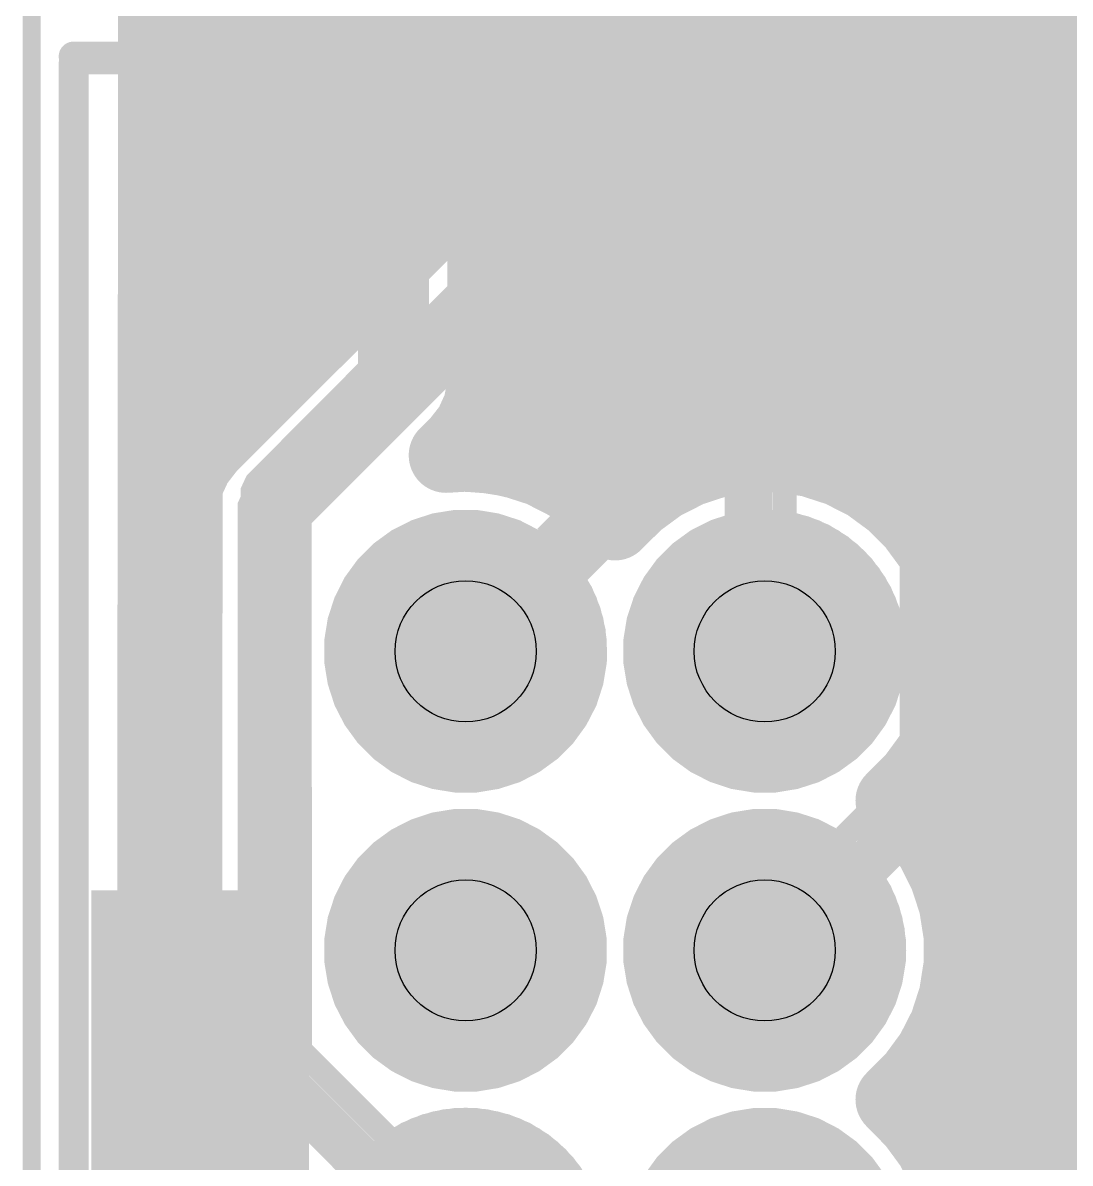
# Model space of a CAD drawing. Extents: x 0 to 1.5, y 0 to 3.74.
# Drawn here: x -0.003 to 0.3472, y 1.3952 to 1.7765 of the extents above; entities that cross this region are included whole.
import ezdxf

# ---------------------------------------------------------------- set-up
doc = ezdxf.new("R2010")
doc.units = 0
for name, color, linetype in [('Board_Outline', 13, 'CONTINUOUS'), ('Bottom', 6, 'CONTINUOUS'), ('Bottom_Mask', 10, 'CONTINUOUS'), ('Drill_Bottom', 8, 'CONTINUOUS'), ('Drill_Top', 7, 'CONTINUOUS'), ('Edge_Bottom', 17, 'CONTINUOUS'), ('Edge_Top', 16, 'CONTINUOUS'), ('Top', 5, 'CONTINUOUS'), ('Top_Mask', 3, 'CONTINUOUS'), ('Top_Silk', 2, 'CONTINUOUS')]:
    doc.layers.add(name, color=color, linetype=linetype)

msp = doc.modelspace()

# ---------------------------------------------------------------- linework, layer by layer
at = {"layer": 'Board_Outline', "linetype": 'CONTINUOUS', "const_width": 0.006}
msp.add_lwpolyline([(0, 0), (1.4961, 0), (1.4961, 3.7402), (0, 3.7402), (0, 0)], dxfattribs=at)
at = {"layer": 'Bottom', "linetype": 'CONTINUOUS'}
for points, const_width in [([(0.042, 1.9856), (0.0416, 0.2187)], 0.025), ([(0.1683, 1.9596), (0.1683, 1.7008)], 0.008), ([(0.1378, 1.7134), (0.1378, 1.9353)], 0.025), ([(0.1988, 1.9354), (0.1987, 1.6984)], 0.025), ([(0.0445, 1.7826), (0.1353, 1.7826)], 0.025), ([(0.2013, 1.7826), (0.363, 1.7826)], 0.025), ([(0.0445, 1.7577), (0.1353, 1.7577)], 0.025), ([(0.2013, 1.7577), (0.363, 1.7577)], 0.025), ([(0.0445, 1.7329), (0.1353, 1.7329)], 0.025), ([(0.2013, 1.7329), (0.363, 1.7329)], 0.025), ([(0.0591, 1.6348), (0.1378, 1.7134)], 0.025), ([(0.0445, 1.708), (0.1299, 1.708)], 0.025), ([(0.2013, 1.708), (0.363, 1.708)], 0.025), ([(0.1987, 1.6984), (0.1973, 1.6914)], 0.025), ([(0.1683, 1.7008), (0.0807, 1.6132)], 0.008), ([(0.1973, 1.6914), (0.1943, 1.6849)], 0.025), ([(0.1943, 1.6849), (0.1899, 1.6792)], 0.025), ([(0.0445, 1.6831), (0.105, 1.6831)], 0.025), ([(0.1956, 1.6831), (0.363, 1.6831)], 0.025), ([(0.1899, 1.6792), (0.1428, 1.6322)], 0.025), ([(0.0445, 1.6583), (0.0801, 1.6583)], 0.025), ([(0.1714, 1.6583), (0.363, 1.6583)], 0.025), ([(0.0444, 1.6334), (0.0553, 1.6334)], 0.025), ([(0.0547, 1.6291), (0.0591, 1.6348)], 0.025), ([(0.1428, 1.6322), (0.1502, 1.632)], 0.025), ([(0.1465, 1.6334), (0.3596, 1.6334)], 0.025), ([(0.1502, 1.632), (0.1604, 1.6304)], 0.025), ([(0.2297, 1.6304), (0.2399, 1.632)], 0.025), ([(0.2399, 1.632), (0.2502, 1.632)], 0.025), ([(0.2502, 1.632), (0.2604, 1.6304)], 0.025), ([(0.0517, 1.6226), (0.0547, 1.6291)], 0.025), ([(0.1604, 1.6304), (0.1703, 1.6272)], 0.025), ([(0.1703, 1.6272), (0.1795, 1.6225)], 0.025), ([(0.2106, 1.6225), (0.2199, 1.6272)], 0.025), ([(0.2199, 1.6272), (0.2297, 1.6304)], 0.025), ([(0.2604, 1.6304), (0.2703, 1.6272)], 0.025), ([(0.2703, 1.6272), (0.2795, 1.6225)], 0.025), ([(0.0503, 1.6156), (0.0517, 1.6226)], 0.025), ([(0.1795, 1.6225), (0.1878, 1.6164)], 0.025), ([(0.2023, 1.6164), (0.2106, 1.6225)], 0.025), ([(0.2795, 1.6225), (0.2878, 1.6164)], 0.025), ([(0.1878, 1.6164), (0.195, 1.6092)], 0.025), ([(0.195, 1.6092), (0.2023, 1.6164)], 0.025), ([(0.2878, 1.6164), (0.2951, 1.6091)], 0.025), ([(0.0502, 1.3307), (0.0503, 1.6156)], 0.025), ([(0.2951, 1.6091), (0.3012, 1.6008)], 0.025), ([(0.2981, 1.6085), (0.3667, 1.6085)], 0.025), ([(0.0807, 1.6132), (0.0807, 1.3307)], 0.008), ([(0.3012, 1.6008), (0.3059, 1.5915)], 0.025), ([(0.3059, 1.5915), (0.3091, 1.5817)], 0.025), ([(0.3091, 1.5817), (0.3107, 1.5715)], 0.025), ([(0.3111, 1.5837), (0.5008, 1.5837)], 0.025), ([(0.3107, 1.5715), (0.3107, 1.5612)], 0.025), ([(0.3107, 1.5612), (0.3091, 1.551)], 0.025), ([(0.313, 1.5588), (0.501, 1.5588)], 0.025), ([(0.3091, 1.551), (0.3059, 1.5411)], 0.025), ([(0.3059, 1.5411), (0.3012, 1.5319)], 0.025), ([(0.3012, 1.5319), (0.2951, 1.5236)], 0.025), ([(0.3049, 1.5339), (0.5011, 1.5339)], 0.025), ([(0.2951, 1.5236), (0.2879, 1.5164)], 0.025), ([(0.2879, 1.5164), (0.2951, 1.5091)], 0.025), ([(0.2951, 1.5091), (0.3012, 1.5008)], 0.025), ([(0.2977, 1.509), (0.5013, 1.509)], 0.025), ([(0.3012, 1.5008), (0.3059, 1.4915)], 0.025), ([(0.3059, 1.4915), (0.3091, 1.4817)], 0.025), ([(0.311, 1.4842), (0.5014, 1.4842)], 0.025), ([(0.3091, 1.4817), (0.3107, 1.4715)], 0.025), ([(0.3107, 1.4715), (0.3107, 1.4612)], 0.025), ([(0.3107, 1.4612), (0.3091, 1.451)], 0.025), ([(0.3131, 1.4593), (0.5016, 1.4593)], 0.025), ([(0.3091, 1.451), (0.3059, 1.4411)], 0.025), ([(0.3059, 1.4411), (0.3012, 1.4319)], 0.025), ([(0.3052, 1.4344), (0.5018, 1.4344)], 0.025), ([(0.3012, 1.4319), (0.2951, 1.4236)], 0.025), ([(0.2951, 1.4236), (0.2879, 1.4164)], 0.025), ([(0.2879, 1.4164), (0.2951, 1.4091)], 0.025), ([(0.2951, 1.4091), (0.3012, 1.4008)], 0.025), ([(0.2972, 1.4096), (0.5019, 1.4096)], 0.025), ([(0.3012, 1.4008), (0.3059, 1.3915)], 0.025), ([(0.3059, 1.3915), (0.3091, 1.3817)], 0.025), ([(0.3108, 1.3847), (0.5021, 1.3847)], 0.025)]:
    msp.add_lwpolyline(points, dxfattribs=dict(at, const_width=const_width))
for points, const_width in [([(0.1316, 1.7134, 1), (0.1441, 1.7134, 1), (0.1316, 1.7134, 1)], 0.0125), ([(0.1316, 1.7134, 1), (0.1441, 1.7134, 1), (0.1316, 1.7134, 1)], 0.0125), ([(0.1924, 1.6984, 1), (0.2049, 1.6984, 1), (0.1924, 1.6984, 1)], 0.0125), ([(0.1924, 1.6984, 1), (0.2049, 1.6984, 1), (0.1924, 1.6984, 1)], 0.0125), ([(0.1663, 1.7008, 1), (0.1703, 1.7008, 1), (0.1663, 1.7008, 1)], 0.004), ([(0.1663, 1.7008, 1), (0.1703, 1.7008, 1), (0.1663, 1.7008, 1)], 0.004), ([(0.191, 1.6914, 1), (0.2035, 1.6914, 1), (0.191, 1.6914, 1)], 0.0125), ([(0.191, 1.6914, 1), (0.2035, 1.6914, 1), (0.191, 1.6914, 1)], 0.0125), ([(0.188, 1.6849, 1), (0.2005, 1.6849, 1), (0.188, 1.6849, 1)], 0.0125), ([(0.188, 1.6849, 1), (0.2005, 1.6849, 1), (0.188, 1.6849, 1)], 0.0125), ([(0.1836, 1.6792, 1), (0.1961, 1.6792, 1), (0.1836, 1.6792, 1)], 0.0125), ([(0.1836, 1.6792, 1), (0.1961, 1.6792, 1), (0.1836, 1.6792, 1)], 0.0125), ([(0.0529, 1.6348, 1), (0.0654, 1.6348, 1), (0.0529, 1.6348, 1)], 0.0125), ([(0.0529, 1.6348, 1), (0.0654, 1.6348, 1), (0.0529, 1.6348, 1)], 0.0125), ([(0.1365, 1.6322, 1), (0.149, 1.6322, 1), (0.1365, 1.6322, 1)], 0.0125), ([(0.1365, 1.6322, 1), (0.149, 1.6322, 1), (0.1365, 1.6322, 1)], 0.0125), ([(0.144, 1.632, 1), (0.1565, 1.632, 1), (0.144, 1.632, 1)], 0.0125), ([(0.144, 1.632, 1), (0.1565, 1.632, 1), (0.144, 1.632, 1)], 0.0125), ([(0.2336, 1.632, 1), (0.2461, 1.632, 1), (0.2336, 1.632, 1)], 0.0125), ([(0.2336, 1.632, 1), (0.2461, 1.632, 1), (0.2336, 1.632, 1)], 0.0125), ([(0.244, 1.632, 1), (0.2565, 1.632, 1), (0.244, 1.632, 1)], 0.0125), ([(0.244, 1.632, 1), (0.2565, 1.632, 1), (0.244, 1.632, 1)], 0.0125), ([(0.0484, 1.6291, 1), (0.0609, 1.6291, 1), (0.0484, 1.6291, 1)], 0.0125), ([(0.0484, 1.6291, 1), (0.0609, 1.6291, 1), (0.0484, 1.6291, 1)], 0.0125), ([(0.1542, 1.6304, 1), (0.1667, 1.6304, 1), (0.1542, 1.6304, 1)], 0.0125), ([(0.1542, 1.6304, 1), (0.1667, 1.6304, 1), (0.1542, 1.6304, 1)], 0.0125), ([(0.164, 1.6272, 1), (0.1765, 1.6272, 1), (0.164, 1.6272, 1)], 0.0125), ([(0.164, 1.6272, 1), (0.1765, 1.6272, 1), (0.164, 1.6272, 1)], 0.0125), ([(0.2136, 1.6272, 1), (0.2261, 1.6272, 1), (0.2136, 1.6272, 1)], 0.0125), ([(0.2136, 1.6272, 1), (0.2261, 1.6272, 1), (0.2136, 1.6272, 1)], 0.0125), ([(0.2234, 1.6304, 1), (0.2359, 1.6304, 1), (0.2234, 1.6304, 1)], 0.0125), ([(0.2234, 1.6304, 1), (0.2359, 1.6304, 1), (0.2234, 1.6304, 1)], 0.0125), ([(0.2542, 1.6304, 1), (0.2667, 1.6304, 1), (0.2542, 1.6304, 1)], 0.0125), ([(0.2542, 1.6304, 1), (0.2667, 1.6304, 1), (0.2542, 1.6304, 1)], 0.0125), ([(0.264, 1.6272, 1), (0.2765, 1.6272, 1), (0.264, 1.6272, 1)], 0.0125), ([(0.264, 1.6272, 1), (0.2765, 1.6272, 1), (0.264, 1.6272, 1)], 0.0125), ([(0.0454, 1.6226, 1), (0.0579, 1.6226, 1), (0.0454, 1.6226, 1)], 0.0125), ([(0.0454, 1.6226, 1), (0.0579, 1.6226, 1), (0.0454, 1.6226, 1)], 0.0125), ([(0.1732, 1.6225, 1), (0.1857, 1.6225, 1), (0.1732, 1.6225, 1)], 0.0125), ([(0.1732, 1.6225, 1), (0.1857, 1.6225, 1), (0.1732, 1.6225, 1)], 0.0125), ([(0.2044, 1.6225, 1), (0.2169, 1.6225, 1), (0.2044, 1.6225, 1)], 0.0125), ([(0.2044, 1.6225, 1), (0.2169, 1.6225, 1), (0.2044, 1.6225, 1)], 0.0125), ([(0.2732, 1.6225, 1), (0.2857, 1.6225, 1), (0.2732, 1.6225, 1)], 0.0125), ([(0.2732, 1.6225, 1), (0.2857, 1.6225, 1), (0.2732, 1.6225, 1)], 0.0125), ([(0.1816, 1.6164, 1), (0.1941, 1.6164, 1), (0.1816, 1.6164, 1)], 0.0125), ([(0.1816, 1.6164, 1), (0.1941, 1.6164, 1), (0.1816, 1.6164, 1)], 0.0125), ([(0.196, 1.6164, 1), (0.2085, 1.6164, 1), (0.196, 1.6164, 1)], 0.0125), ([(0.196, 1.6164, 1), (0.2085, 1.6164, 1), (0.196, 1.6164, 1)], 0.0125), ([(0.2816, 1.6164, 1), (0.2941, 1.6164, 1), (0.2816, 1.6164, 1)], 0.0125), ([(0.2816, 1.6164, 1), (0.2941, 1.6164, 1), (0.2816, 1.6164, 1)], 0.0125), ([(0.044, 1.6156, 1), (0.0565, 1.6156, 1), (0.044, 1.6156, 1)], 0.0125), ([(0.044, 1.6156, 1), (0.0565, 1.6156, 1), (0.044, 1.6156, 1)], 0.0125), ([(0.1888, 1.6092, 1), (0.2013, 1.6092, 1), (0.1888, 1.6092, 1)], 0.0125), ([(0.1888, 1.6092, 1), (0.2013, 1.6092, 1), (0.1888, 1.6092, 1)], 0.0125), ([(0.2889, 1.6091, 1), (0.3014, 1.6091, 1), (0.2889, 1.6091, 1)], 0.0125), ([(0.2889, 1.6091, 1), (0.3014, 1.6091, 1), (0.2889, 1.6091, 1)], 0.0125), ([(0.0787, 1.6132, 1), (0.0827, 1.6132, 1), (0.0787, 1.6132, 1)], 0.004), ([(0.0787, 1.6132, 1), (0.0827, 1.6132, 1), (0.0787, 1.6132, 1)], 0.004), ([(0.295, 1.6008, 1), (0.3075, 1.6008, 1), (0.295, 1.6008, 1)], 0.0125), ([(0.295, 1.6008, 1), (0.3075, 1.6008, 1), (0.295, 1.6008, 1)], 0.0125), ([(0.1647, 1.5663, 1), (0.1254, 1.5663, 1), (0.1647, 1.5663, 1)], 0.0394), ([(0.2647, 1.5663, 1), (0.2254, 1.5663, 1), (0.2647, 1.5663, 1)], 0.0394), ([(0.2997, 1.5915, 1), (0.3122, 1.5915, 1), (0.2997, 1.5915, 1)], 0.0125), ([(0.2997, 1.5915, 1), (0.3122, 1.5915, 1), (0.2997, 1.5915, 1)], 0.0125), ([(0.3029, 1.5817, 1), (0.3154, 1.5817, 1), (0.3029, 1.5817, 1)], 0.0125), ([(0.3029, 1.5817, 1), (0.3154, 1.5817, 1), (0.3029, 1.5817, 1)], 0.0125), ([(0.3045, 1.5715, 1), (0.317, 1.5715, 1), (0.3045, 1.5715, 1)], 0.0125), ([(0.3045, 1.5715, 1), (0.317, 1.5715, 1), (0.3045, 1.5715, 1)], 0.0125), ([(0.3045, 1.5612, 1), (0.317, 1.5612, 1), (0.3045, 1.5612, 1)], 0.0125), ([(0.3045, 1.5612, 1), (0.317, 1.5612, 1), (0.3045, 1.5612, 1)], 0.0125), ([(0.3029, 1.551, 1), (0.3154, 1.551, 1), (0.3029, 1.551, 1)], 0.0125), ([(0.3029, 1.551, 1), (0.3154, 1.551, 1), (0.3029, 1.551, 1)], 0.0125), ([(0.2997, 1.5411, 1), (0.3122, 1.5411, 1), (0.2997, 1.5411, 1)], 0.0125), ([(0.2997, 1.5411, 1), (0.3122, 1.5411, 1), (0.2997, 1.5411, 1)], 0.0125), ([(0.295, 1.5319, 1), (0.3075, 1.5319, 1), (0.295, 1.5319, 1)], 0.0125), ([(0.295, 1.5319, 1), (0.3075, 1.5319, 1), (0.295, 1.5319, 1)], 0.0125), ([(0.2889, 1.5236, 1), (0.3014, 1.5236, 1), (0.2889, 1.5236, 1)], 0.0125), ([(0.2889, 1.5236, 1), (0.3014, 1.5236, 1), (0.2889, 1.5236, 1)], 0.0125), ([(0.2817, 1.5164, 1), (0.2942, 1.5164, 1), (0.2817, 1.5164, 1)], 0.0125), ([(0.2817, 1.5164, 1), (0.2942, 1.5164, 1), (0.2817, 1.5164, 1)], 0.0125), ([(0.2889, 1.5091, 1), (0.3014, 1.5091, 1), (0.2889, 1.5091, 1)], 0.0125), ([(0.2889, 1.5091, 1), (0.3014, 1.5091, 1), (0.2889, 1.5091, 1)], 0.0125), ([(0.295, 1.5008, 1), (0.3075, 1.5008, 1), (0.295, 1.5008, 1)], 0.0125), ([(0.295, 1.5008, 1), (0.3075, 1.5008, 1), (0.295, 1.5008, 1)], 0.0125), ([(0.1647, 1.4663, 1), (0.1254, 1.4663, 1), (0.1647, 1.4663, 1)], 0.0394), ([(0.2647, 1.4663, 1), (0.2254, 1.4663, 1), (0.2647, 1.4663, 1)], 0.0394), ([(0.2997, 1.4915, 1), (0.3122, 1.4915, 1), (0.2997, 1.4915, 1)], 0.0125), ([(0.2997, 1.4915, 1), (0.3122, 1.4915, 1), (0.2997, 1.4915, 1)], 0.0125), ([(0.3029, 1.4817, 1), (0.3154, 1.4817, 1), (0.3029, 1.4817, 1)], 0.0125), ([(0.3029, 1.4817, 1), (0.3154, 1.4817, 1), (0.3029, 1.4817, 1)], 0.0125), ([(0.3045, 1.4715, 1), (0.317, 1.4715, 1), (0.3045, 1.4715, 1)], 0.0125), ([(0.3045, 1.4715, 1), (0.317, 1.4715, 1), (0.3045, 1.4715, 1)], 0.0125), ([(0.3045, 1.4612, 1), (0.317, 1.4612, 1), (0.3045, 1.4612, 1)], 0.0125), ([(0.3045, 1.4612, 1), (0.317, 1.4612, 1), (0.3045, 1.4612, 1)], 0.0125), ([(0.3029, 1.451, 1), (0.3154, 1.451, 1), (0.3029, 1.451, 1)], 0.0125), ([(0.3029, 1.451, 1), (0.3154, 1.451, 1), (0.3029, 1.451, 1)], 0.0125), ([(0.2997, 1.4411, 1), (0.3122, 1.4411, 1), (0.2997, 1.4411, 1)], 0.0125), ([(0.2997, 1.4411, 1), (0.3122, 1.4411, 1), (0.2997, 1.4411, 1)], 0.0125), ([(0.295, 1.4319, 1), (0.3075, 1.4319, 1), (0.295, 1.4319, 1)], 0.0125), ([(0.295, 1.4319, 1), (0.3075, 1.4319, 1), (0.295, 1.4319, 1)], 0.0125), ([(0.2889, 1.4236, 1), (0.3014, 1.4236, 1), (0.2889, 1.4236, 1)], 0.0125), ([(0.2889, 1.4236, 1), (0.3014, 1.4236, 1), (0.2889, 1.4236, 1)], 0.0125), ([(0.2817, 1.4164, 1), (0.2942, 1.4164, 1), (0.2817, 1.4164, 1)], 0.0125), ([(0.2817, 1.4164, 1), (0.2942, 1.4164, 1), (0.2817, 1.4164, 1)], 0.0125), ([(0.2889, 1.4091, 1), (0.3014, 1.4091, 1), (0.2889, 1.4091, 1)], 0.0125), ([(0.2889, 1.4091, 1), (0.3014, 1.4091, 1), (0.2889, 1.4091, 1)], 0.0125), ([(0.295, 1.4008, 1), (0.3075, 1.4008, 1), (0.295, 1.4008, 1)], 0.0125), ([(0.295, 1.4008, 1), (0.3075, 1.4008, 1), (0.295, 1.4008, 1)], 0.0125), ([(0.1647, 1.3663, 1), (0.1254, 1.3663, 1), (0.1647, 1.3663, 1)], 0.0394), ([(0.2647, 1.3663, 1), (0.2254, 1.3663, 1), (0.2647, 1.3663, 1)], 0.0394), ([(0.2997, 1.3915, 1), (0.3122, 1.3915, 1), (0.2997, 1.3915, 1)], 0.0125), ([(0.2997, 1.3915, 1), (0.3122, 1.3915, 1), (0.2997, 1.3915, 1)], 0.0125)]:
    msp.add_lwpolyline(points, format="xyb", dxfattribs=dict(at, const_width=const_width))
at = {"layer": 'Bottom_Mask', "linetype": 'CONTINUOUS', "const_width": 0.0434}
for points in [[(0.1668, 1.5663, 1), (0.1234, 1.5663, 1), (0.1668, 1.5663, 1)], [(0.1234, 1.5663, 1), (0.1668, 1.5663, 1), (0.1234, 1.5663, 1)], [(0.2668, 1.5663, 1), (0.2234, 1.5663, 1), (0.2668, 1.5663, 1)], [(0.2234, 1.5663, 1), (0.2668, 1.5663, 1), (0.2234, 1.5663, 1)], [(0.1668, 1.4663, 1), (0.1234, 1.4663, 1), (0.1668, 1.4663, 1)], [(0.1234, 1.4663, 1), (0.1668, 1.4663, 1), (0.1234, 1.4663, 1)], [(0.2668, 1.4663, 1), (0.2234, 1.4663, 1), (0.2668, 1.4663, 1)], [(0.2234, 1.4663, 1), (0.2668, 1.4663, 1), (0.2234, 1.4663, 1)], [(0.1668, 1.3663, 1), (0.1234, 1.3663, 1), (0.1668, 1.3663, 1)], [(0.1234, 1.3663, 1), (0.1668, 1.3663, 1), (0.1234, 1.3663, 1)], [(0.2668, 1.3663, 1), (0.2234, 1.3663, 1), (0.2668, 1.3663, 1)], [(0.2234, 1.3663, 1), (0.2668, 1.3663, 1), (0.2234, 1.3663, 1)]]:
    msp.add_lwpolyline(points, format="xyb", dxfattribs=at)
at = {"layer": 'Drill_Bottom'}
for centre in [(0.1451, 1.5663), (0.2451, 1.5663), (0.1451, 1.4663), (0.2451, 1.4663)]:
    msp.add_circle(centre, 0.0236, dxfattribs=at)
at = {"layer": 'Drill_Top'}
for centre in [(0.1451, 1.5663), (0.2451, 1.5663), (0.1451, 1.4663), (0.2451, 1.4663)]:
    msp.add_circle(centre, 0.0236, dxfattribs=at)
at = {"layer": 'Edge_Bottom', "linetype": 'CONTINUOUS', "const_width": 0.008}
for points in [[(0.0727, 1.368), (0.0729, 1.6151), (0.0742, 1.6179), (0.1014, 1.6452), (0.1604, 1.7042), (0.1603, 1.7647), (0.1603, 1.9454)], [(0.1763, 1.9452), (0.1762, 1.6995), (0.1751, 1.6966), (0.1702, 1.6914), (0.0886, 1.6098), (0.0887, 1.5493), (0.0887, 1.334)], [(0.1883, 1.5629), (0.1872, 1.5562), (0.1851, 1.5497), (0.182, 1.5437), (0.178, 1.5382), (0.1732, 1.5334), (0.1677, 1.5294), (0.1617, 1.5263), (0.1552, 1.5242), (0.1485, 1.5231), (0.1417, 1.5231), (0.1349, 1.5242), (0.1285, 1.5263), (0.1224, 1.5294), (0.1169, 1.5334), (0.1121, 1.5382), (0.1081, 1.5437), (0.105, 1.5497), (0.1029, 1.5562), (0.1018, 1.5629), (0.1018, 1.5697), (0.1029, 1.5765), (0.105, 1.5829), (0.1081, 1.589), (0.1121, 1.5945), (0.1169, 1.5993), (0.1224, 1.6033), (0.1285, 1.6064), (0.1349, 1.6085), (0.1417, 1.6096), (0.1485, 1.6096), (0.1552, 1.6085), (0.1617, 1.6064), (0.1677, 1.6033), (0.1732, 1.5993), (0.178, 1.5945), (0.182, 1.589), (0.1851, 1.5829), (0.1872, 1.5765), (0.1883, 1.5697), (0.1883, 1.5629)], [(0.2883, 1.5629), (0.2872, 1.5562), (0.2851, 1.5497), (0.282, 1.5437), (0.278, 1.5382), (0.2732, 1.5334), (0.2677, 1.5294), (0.2617, 1.5263), (0.2552, 1.5242), (0.2485, 1.5231), (0.2417, 1.5231), (0.2349, 1.5242), (0.2285, 1.5263), (0.2224, 1.5294), (0.2169, 1.5334), (0.2121, 1.5382), (0.2081, 1.5437), (0.205, 1.5497), (0.2029, 1.5562), (0.2018, 1.5629), (0.2018, 1.5697), (0.2029, 1.5765), (0.205, 1.5829), (0.2081, 1.589), (0.2121, 1.5945), (0.2169, 1.5993), (0.2224, 1.6033), (0.2285, 1.6064), (0.2349, 1.6085), (0.2417, 1.6096), (0.2485, 1.6096), (0.2552, 1.6085), (0.2617, 1.6064), (0.2677, 1.6033), (0.2732, 1.5993), (0.278, 1.5945), (0.282, 1.589), (0.2851, 1.5829), (0.2872, 1.5765), (0.2883, 1.5697), (0.2883, 1.5629)], [(0.1883, 1.4629), (0.1872, 1.4562), (0.1851, 1.4497), (0.182, 1.4437), (0.178, 1.4382), (0.1732, 1.4334), (0.1677, 1.4294), (0.1617, 1.4263), (0.1552, 1.4242), (0.1485, 1.4231), (0.1417, 1.4231), (0.1349, 1.4242), (0.1285, 1.4263), (0.1224, 1.4294), (0.1169, 1.4334), (0.1121, 1.4382), (0.1081, 1.4437), (0.105, 1.4497), (0.1029, 1.4562), (0.1018, 1.4629), (0.1018, 1.4697), (0.1029, 1.4765), (0.105, 1.4829), (0.1081, 1.489), (0.1121, 1.4945), (0.1169, 1.4993), (0.1224, 1.5033), (0.1285, 1.5064), (0.1349, 1.5085), (0.1417, 1.5096), (0.1485, 1.5096), (0.1552, 1.5085), (0.1617, 1.5064), (0.1677, 1.5033), (0.1732, 1.4993), (0.178, 1.4945), (0.182, 1.489), (0.1851, 1.4829), (0.1872, 1.4765), (0.1883, 1.4697), (0.1883, 1.4629)], [(0.2883, 1.4629), (0.2872, 1.4562), (0.2851, 1.4497), (0.282, 1.4437), (0.278, 1.4382), (0.2732, 1.4334), (0.2677, 1.4294), (0.2617, 1.4263), (0.2552, 1.4242), (0.2485, 1.4231), (0.2417, 1.4231), (0.2349, 1.4242), (0.2285, 1.4263), (0.2224, 1.4294), (0.2169, 1.4334), (0.2121, 1.4382), (0.2081, 1.4437), (0.205, 1.4497), (0.2029, 1.4562), (0.2018, 1.4629), (0.2018, 1.4697), (0.2029, 1.4765), (0.205, 1.4829), (0.2081, 1.489), (0.2121, 1.4945), (0.2169, 1.4993), (0.2224, 1.5033), (0.2285, 1.5064), (0.2349, 1.5085), (0.2417, 1.5096), (0.2485, 1.5096), (0.2552, 1.5085), (0.2617, 1.5064), (0.2677, 1.5033), (0.2732, 1.4993), (0.278, 1.4945), (0.282, 1.489), (0.2851, 1.4829), (0.2872, 1.4765), (0.2883, 1.4697), (0.2883, 1.4629)], [(0.1081, 1.389), (0.1121, 1.3945), (0.1169, 1.3993), (0.1224, 1.4033), (0.1285, 1.4064), (0.1349, 1.4085), (0.1417, 1.4096), (0.1485, 1.4096), (0.1552, 1.4085), (0.1617, 1.4064), (0.1677, 1.4033), (0.1732, 1.3993), (0.178, 1.3945), (0.182, 1.389)], [(0.2081, 1.389), (0.2121, 1.3945), (0.2169, 1.3993), (0.2224, 1.4033), (0.2285, 1.4064), (0.2349, 1.4085), (0.2417, 1.4096), (0.2485, 1.4096), (0.2552, 1.4085), (0.2617, 1.4064), (0.2677, 1.4033), (0.2732, 1.3993), (0.278, 1.3945), (0.282, 1.389)]]:
    msp.add_lwpolyline(points, dxfattribs=at)
at = {"layer": 'Edge_Top', "linetype": 'CONTINUOUS', "const_width": 0.008}
for points in [[(0.3316, 1.3642), (0.3316, 2.4296)], [(0.3475, 2.3958), (0.3473, 1.359), (0.346, 1.3561), (0.3188, 1.3288), (0.2808, 1.2908), (0.2837, 1.286), (0.2863, 1.2797), (0.2879, 1.2731), (0.2884, 1.2663), (0.2883, 1.2629)], [(0.2883, 1.4629), (0.2872, 1.4562), (0.2851, 1.4497), (0.282, 1.4437), (0.278, 1.4382), (0.2732, 1.4334), (0.2677, 1.4294), (0.2617, 1.4263), (0.2552, 1.4242), (0.2485, 1.4231), (0.2417, 1.4231), (0.2349, 1.4242), (0.2285, 1.4263), (0.2224, 1.4294), (0.2169, 1.4334), (0.2121, 1.4382), (0.2081, 1.4437), (0.205, 1.4497), (0.2029, 1.4562), (0.2018, 1.4629), (0.2018, 1.4697), (0.2029, 1.4765), (0.205, 1.4829), (0.2081, 1.489), (0.2121, 1.4945), (0.2169, 1.4993), (0.2224, 1.5033), (0.2285, 1.5064), (0.2349, 1.5085), (0.2417, 1.5096), (0.2485, 1.5096), (0.2552, 1.5085), (0.2617, 1.5064), (0.2677, 1.5033), (0.2695, 1.5021), (0.2942, 1.5267), (0.2942, 2.2299)], [(0.3101, 2.2279), (0.3099, 1.5216), (0.3086, 1.5187), (0.2808, 1.4908), (0.2837, 1.486), (0.2863, 1.4797), (0.2879, 1.4731), (0.2884, 1.4663), (0.2883, 1.4629)], [(0.2883, 1.5629), (0.2872, 1.5562), (0.2851, 1.5497), (0.282, 1.5437), (0.278, 1.5382), (0.2732, 1.5334), (0.2677, 1.5294), (0.2617, 1.5263), (0.2552, 1.5242), (0.2485, 1.5231), (0.2417, 1.5231), (0.2349, 1.5242), (0.2285, 1.5263), (0.2224, 1.5294), (0.2169, 1.5334), (0.2121, 1.5382), (0.2081, 1.5437), (0.205, 1.5497), (0.2029, 1.5562), (0.2018, 1.5629), (0.2018, 1.5697), (0.2029, 1.5765), (0.205, 1.5829), (0.2081, 1.589), (0.2121, 1.5945), (0.2169, 1.5993), (0.2224, 1.6033), (0.2285, 1.6064), (0.2357, 1.6087), (0.2357, 2.142)], [(0.2517, 2.1418), (0.2518, 1.6092), (0.2585, 1.6076), (0.2648, 1.605), (0.2706, 1.6014), (0.2757, 1.597), (0.2801, 1.5918), (0.2837, 1.586), (0.2863, 1.5797), (0.2879, 1.5731), (0.2884, 1.5663), (0.2883, 1.5629)], [(0.1883, 1.5629), (0.1872, 1.5562), (0.1851, 1.5497), (0.182, 1.5437), (0.178, 1.5382), (0.1732, 1.5334), (0.1677, 1.5294), (0.1617, 1.5263), (0.1552, 1.5242), (0.1485, 1.5231), (0.1417, 1.5231), (0.1349, 1.5242), (0.1285, 1.5263), (0.1224, 1.5294), (0.1169, 1.5334), (0.1121, 1.5382), (0.1081, 1.5437), (0.105, 1.5497), (0.1029, 1.5562), (0.1018, 1.5629), (0.1018, 1.5697), (0.1029, 1.5765), (0.105, 1.5829), (0.1081, 1.589), (0.1121, 1.5945), (0.1169, 1.5993), (0.1224, 1.6033), (0.1285, 1.6064), (0.1349, 1.6085), (0.1417, 1.6096), (0.1485, 1.6096), (0.1552, 1.6085), (0.1617, 1.6064), (0.1677, 1.6033), (0.1695, 1.6021), (0.2026, 1.6352), (0.2026, 2.0839)], [(0.2186, 2.084), (0.2185, 1.6306), (0.2174, 1.6277), (0.2125, 1.6225), (0.1808, 1.5908), (0.1837, 1.586), (0.1863, 1.5797), (0.1879, 1.5731), (0.1884, 1.5663), (0.1883, 1.5629)], [(0.1093, 1.3908), (0.0749, 1.4255), (0.0738, 1.4285), (0.0737, 1.467), (0.0739, 1.62), (0.0752, 1.6228), (0.1024, 1.6501), (0.1131, 1.6609), (0.1131, 2.0399)], [(0.129, 2.0433), (0.1288, 1.6556), (0.1275, 1.6528), (0.1003, 1.6255), (0.0896, 1.6147), (0.0897, 1.4331), (0.1207, 1.4021), (0.1254, 1.405), (0.1317, 1.4076), (0.1383, 1.4092), (0.1451, 1.4097), (0.1518, 1.4092), (0.1585, 1.4076), (0.1648, 1.405), (0.1706, 1.4014), (0.1757, 1.397), (0.1801, 1.3918), (0.1837, 1.386), (0.1863, 1.3797), (0.1879, 1.3731), (0.1884, 1.3663), (0.1883, 1.3629)], [(0.1883, 1.4629), (0.1872, 1.4562), (0.1851, 1.4497), (0.182, 1.4437), (0.178, 1.4382), (0.1732, 1.4334), (0.1677, 1.4294), (0.1617, 1.4263), (0.1552, 1.4242), (0.1485, 1.4231), (0.1417, 1.4231), (0.1349, 1.4242), (0.1285, 1.4263), (0.1224, 1.4294), (0.1169, 1.4334), (0.1121, 1.4382), (0.1081, 1.4437), (0.105, 1.4497), (0.1029, 1.4562), (0.1018, 1.4629), (0.1018, 1.4697), (0.1029, 1.4765), (0.105, 1.4829), (0.1081, 1.489), (0.1121, 1.4945), (0.1169, 1.4993), (0.1224, 1.5033), (0.1285, 1.5064), (0.1349, 1.5085), (0.1417, 1.5096), (0.1485, 1.5096), (0.1552, 1.5085), (0.1617, 1.5064), (0.1677, 1.5033), (0.1732, 1.4993), (0.178, 1.4945), (0.182, 1.489), (0.1851, 1.4829), (0.1872, 1.4765), (0.1883, 1.4697), (0.1883, 1.4629)], [(0.2081, 1.389), (0.2121, 1.3945), (0.2169, 1.3993), (0.2224, 1.4033), (0.2285, 1.4064), (0.2349, 1.4085), (0.2417, 1.4096), (0.2485, 1.4096), (0.2552, 1.4085), (0.2617, 1.4064), (0.2677, 1.4033), (0.2732, 1.3993), (0.278, 1.3945), (0.282, 1.389)]]:
    msp.add_lwpolyline(points, dxfattribs=at)
at = {"layer": 'Top', "linetype": 'CONTINUOUS'}
for points, const_width in [([(0.3396, 2.4331), (0.3396, 1.3608)], 0.008), ([(0.3021, 2.2333), (0.3021, 1.5234)], 0.008), ([(0.2437, 2.1844), (0.2437, 1.5677)], 0.008), ([(0.2106, 2.0984), (0.2106, 1.6319)], 0.008), ([(0.121, 2.0433), (0.121, 1.6575)], 0.008), ([(0.0416, 1.986), (0.0397, 0.2173)], 0.025), ([(0.0905, 1.6701), (0.0906, 1.983)], 0.025), ([(0.1515, 1.9245), (0.1514, 1.6551)], 0.025), ([(0.1801, 1.6445), (0.1801, 1.9225)], 0.025), ([(0.0439, 1.7816), (0.088, 1.7816)], 0.025), ([(0.154, 1.7816), (0.1776, 1.7816)], 0.025), ([(0.0439, 1.7567), (0.088, 1.7567)], 0.025), ([(0.154, 1.7567), (0.1776, 1.7567)], 0.025), ([(0.0438, 1.7319), (0.088, 1.7319)], 0.025), ([(0.154, 1.7319), (0.1776, 1.7319)], 0.025), ([(0.0438, 1.707), (0.088, 1.707)], 0.025), ([(0.154, 1.707), (0.1776, 1.707)], 0.025), ([(0.0438, 1.6821), (0.088, 1.6821)], 0.025), ([(0.154, 1.6821), (0.1776, 1.6821)], 0.025), ([(0.0601, 1.6397), (0.0905, 1.6701)], 0.025), ([(0.0438, 1.6573), (0.0752, 1.6573)], 0.025), ([(0.1514, 1.6551), (0.15, 1.6481)], 0.025), ([(0.154, 1.6573), (0.1776, 1.6573)], 0.025), ([(0.121, 1.6575), (0.0817, 1.6181)], 0.008), ([(0.15, 1.6481), (0.147, 1.6415)], 0.025), ([(0.1648, 1.6292), (0.1801, 1.6445)], 0.025), ([(0.0557, 1.634), (0.0601, 1.6397)], 0.025), ([(0.147, 1.6415), (0.1426, 1.6359)], 0.025), ([(0.1426, 1.6359), (0.1386, 1.6319)], 0.025), ([(0.0437, 1.6324), (0.0522, 1.6324)], 0.025), ([(0.0527, 1.6275), (0.0557, 1.634)], 0.025), ([(0.1385, 1.6318), (0.1451, 1.6322)], 0.025), ([(0.1416, 1.6324), (0.1655, 1.6324)], 0.025), ([(0.1451, 1.6322), (0.1554, 1.6314)], 0.025), ([(0.1554, 1.6314), (0.1648, 1.6292)], 0.025), ([(0.0513, 1.6205), (0.0527, 1.6275)], 0.025), ([(0.2106, 1.6319), (0.1451, 1.5663)], 0.008), ([(0.0512, 1.4297), (0.0513, 1.6205)], 0.025), ([(0.0817, 1.6181), (0.0817, 1.4297)], 0.008), ([(0.2437, 1.5677), (0.2451, 1.5663)], 0.008), ([(0.3021, 1.5234), (0.2451, 1.4663)], 0.008), ([(0.052, 1.4226), (0.0512, 1.4297)], 0.025), ([(0.0545, 1.4159), (0.052, 1.4226)], 0.025), ([(0.0817, 1.4297), (0.1451, 1.3663)], 0.008), ([(0.0585, 1.4099), (0.0545, 1.4159)], 0.025), ([(0.0822, 1.386), (0.0585, 1.4099)], 0.025), ([(0.0435, 1.4086), (0.0572, 1.4086)], 0.025), ([(0.0435, 1.3837), (0.079, 1.3837)], 0.025), ([(0.081, 1.3817), (0.0822, 1.386)], 0.025)]:
    msp.add_lwpolyline(points, dxfattribs=dict(at, const_width=const_width))
for points, const_width in [([(0.0843, 1.6701, 1), (0.0968, 1.6701, 1), (0.0843, 1.6701, 1)], 0.0125), ([(0.0843, 1.6701, 1), (0.0968, 1.6701, 1), (0.0843, 1.6701, 1)], 0.0125), ([(0.1452, 1.6551, 1), (0.1577, 1.6551, 1), (0.1452, 1.6551, 1)], 0.0125), ([(0.1452, 1.6551, 1), (0.1577, 1.6551, 1), (0.1452, 1.6551, 1)], 0.0125), ([(0.119, 1.6575, 1), (0.123, 1.6575, 1), (0.119, 1.6575, 1)], 0.004), ([(0.119, 1.6575, 1), (0.123, 1.6575, 1), (0.119, 1.6575, 1)], 0.004), ([(0.1438, 1.6481, 1), (0.1563, 1.6481, 1), (0.1438, 1.6481, 1)], 0.0125), ([(0.1438, 1.6481, 1), (0.1563, 1.6481, 1), (0.1438, 1.6481, 1)], 0.0125), ([(0.1738, 1.6445, 1), (0.1863, 1.6445, 1), (0.1738, 1.6445, 1)], 0.0125), ([(0.1738, 1.6445, 1), (0.1863, 1.6445, 1), (0.1738, 1.6445, 1)], 0.0125), ([(0.0539, 1.6397, 1), (0.0664, 1.6397, 1), (0.0539, 1.6397, 1)], 0.0125), ([(0.0539, 1.6397, 1), (0.0664, 1.6397, 1), (0.0539, 1.6397, 1)], 0.0125), ([(0.1408, 1.6415, 1), (0.1533, 1.6415, 1), (0.1408, 1.6415, 1)], 0.0125), ([(0.1408, 1.6415, 1), (0.1533, 1.6415, 1), (0.1408, 1.6415, 1)], 0.0125), ([(0.1364, 1.6359, 1), (0.1489, 1.6359, 1), (0.1364, 1.6359, 1)], 0.0125), ([(0.1364, 1.6359, 1), (0.1489, 1.6359, 1), (0.1364, 1.6359, 1)], 0.0125), ([(0.0494, 1.634, 1), (0.0619, 1.634, 1), (0.0494, 1.634, 1)], 0.0125), ([(0.0494, 1.634, 1), (0.0619, 1.634, 1), (0.0494, 1.634, 1)], 0.0125), ([(0.1323, 1.6319, 1), (0.1448, 1.6319, 1), (0.1323, 1.6319, 1)], 0.0125), ([(0.1323, 1.6318, 1), (0.1448, 1.6318, 1), (0.1323, 1.6318, 1)], 0.0125), ([(0.1388, 1.6322, 1), (0.1513, 1.6322, 1), (0.1388, 1.6322, 1)], 0.0125), ([(0.1388, 1.6322, 1), (0.1513, 1.6322, 1), (0.1388, 1.6322, 1)], 0.0125), ([(0.1491, 1.6314, 1), (0.1616, 1.6314, 1), (0.1491, 1.6314, 1)], 0.0125), ([(0.1491, 1.6314, 1), (0.1616, 1.6314, 1), (0.1491, 1.6314, 1)], 0.0125), ([(0.0464, 1.6275, 1), (0.0589, 1.6275, 1), (0.0464, 1.6275, 1)], 0.0125), ([(0.0464, 1.6275, 1), (0.0589, 1.6275, 1), (0.0464, 1.6275, 1)], 0.0125), ([(0.1585, 1.6292, 1), (0.171, 1.6292, 1), (0.1585, 1.6292, 1)], 0.0125), ([(0.1585, 1.6292, 1), (0.171, 1.6292, 1), (0.1585, 1.6292, 1)], 0.0125), ([(0.2086, 1.6319, 1), (0.2126, 1.6319, 1), (0.2086, 1.6319, 1)], 0.004), ([(0.2086, 1.6319, 1), (0.2126, 1.6319, 1), (0.2086, 1.6319, 1)], 0.004), ([(0.045, 1.6205, 1), (0.0575, 1.6205, 1), (0.045, 1.6205, 1)], 0.0125), ([(0.045, 1.6205, 1), (0.0575, 1.6205, 1), (0.045, 1.6205, 1)], 0.0125), ([(0.0797, 1.6181, 1), (0.0837, 1.6181, 1), (0.0797, 1.6181, 1)], 0.004), ([(0.0797, 1.6181, 1), (0.0837, 1.6181, 1), (0.0797, 1.6181, 1)], 0.004), ([(0.1647, 1.5663, 1), (0.1254, 1.5663, 1), (0.1647, 1.5663, 1)], 0.0394), ([(0.2647, 1.5663, 1), (0.2254, 1.5663, 1), (0.2647, 1.5663, 1)], 0.0394), ([(0.2417, 1.5677, 1), (0.2457, 1.5677, 1), (0.2417, 1.5677, 1)], 0.004), ([(0.2417, 1.5677, 1), (0.2457, 1.5677, 1), (0.2417, 1.5677, 1)], 0.004), ([(0.1431, 1.5663, 1), (0.1471, 1.5663, 1), (0.1431, 1.5663, 1)], 0.004), ([(0.2431, 1.5663, 1), (0.2471, 1.5663, 1), (0.2431, 1.5663, 1)], 0.004), ([(0.3001, 1.5234, 1), (0.3041, 1.5234, 1), (0.3001, 1.5234, 1)], 0.004), ([(0.3001, 1.5234, 1), (0.3041, 1.5234, 1), (0.3001, 1.5234, 1)], 0.004), ([(0.1647, 1.4663, 1), (0.1254, 1.4663, 1), (0.1647, 1.4663, 1)], 0.0394), ([(0.2647, 1.4663, 1), (0.2254, 1.4663, 1), (0.2647, 1.4663, 1)], 0.0394), ([(0.2431, 1.4663, 1), (0.2471, 1.4663, 1), (0.2431, 1.4663, 1)], 0.004), ([(0.0449, 1.4297, 1), (0.0574, 1.4297, 1), (0.0449, 1.4297, 1)], 0.0125), ([(0.0449, 1.4297, 1), (0.0574, 1.4297, 1), (0.0449, 1.4297, 1)], 0.0125), ([(0.0458, 1.4226, 1), (0.0583, 1.4226, 1), (0.0458, 1.4226, 1)], 0.0125), ([(0.0458, 1.4226, 1), (0.0583, 1.4226, 1), (0.0458, 1.4226, 1)], 0.0125), ([(0.0797, 1.4297, 1), (0.0837, 1.4297, 1), (0.0797, 1.4297, 1)], 0.004), ([(0.0797, 1.4297, 1), (0.0837, 1.4297, 1), (0.0797, 1.4297, 1)], 0.004), ([(0.0483, 1.4159, 1), (0.0608, 1.4159, 1), (0.0483, 1.4159, 1)], 0.0125), ([(0.0483, 1.4159, 1), (0.0608, 1.4159, 1), (0.0483, 1.4159, 1)], 0.0125), ([(0.0522, 1.4099, 1), (0.0647, 1.4099, 1), (0.0522, 1.4099, 1)], 0.0125), ([(0.0522, 1.4099, 1), (0.0647, 1.4099, 1), (0.0522, 1.4099, 1)], 0.0125), ([(0.1647, 1.3663, 1), (0.1254, 1.3663, 1), (0.1647, 1.3663, 1)], 0.0394), ([(0.2647, 1.3663, 1), (0.2254, 1.3663, 1), (0.2647, 1.3663, 1)], 0.0394), ([(0.076, 1.386, 1), (0.0885, 1.386, 1), (0.076, 1.386, 1)], 0.0125), ([(0.076, 1.386, 1), (0.0885, 1.386, 1), (0.076, 1.386, 1)], 0.0125)]:
    msp.add_lwpolyline(points, format="xyb", dxfattribs=dict(at, const_width=const_width))
at = {"layer": 'Top_Mask', "linetype": 'CONTINUOUS', "const_width": 0.0434}
for points in [[(0.1668, 1.5663, 1), (0.1234, 1.5663, 1), (0.1668, 1.5663, 1)], [(0.1234, 1.5663, 1), (0.1668, 1.5663, 1), (0.1234, 1.5663, 1)], [(0.2668, 1.5663, 1), (0.2234, 1.5663, 1), (0.2668, 1.5663, 1)], [(0.2234, 1.5663, 1), (0.2668, 1.5663, 1), (0.2234, 1.5663, 1)], [(0.1668, 1.4663, 1), (0.1234, 1.4663, 1), (0.1668, 1.4663, 1)], [(0.1234, 1.4663, 1), (0.1668, 1.4663, 1), (0.1234, 1.4663, 1)], [(0.2668, 1.4663, 1), (0.2234, 1.4663, 1), (0.2668, 1.4663, 1)], [(0.2234, 1.4663, 1), (0.2668, 1.4663, 1), (0.2234, 1.4663, 1)], [(0.1668, 1.3663, 1), (0.1234, 1.3663, 1), (0.1668, 1.3663, 1)], [(0.1234, 1.3663, 1), (0.1668, 1.3663, 1), (0.1234, 1.3663, 1)], [(0.2668, 1.3663, 1), (0.2234, 1.3663, 1), (0.2668, 1.3663, 1)], [(0.2234, 1.3663, 1), (0.2668, 1.3663, 1), (0.2234, 1.3663, 1)]]:
    msp.add_lwpolyline(points, format="xyb", dxfattribs=at)
at = {"layer": 'Top_Silk', "linetype": 'CONTINUOUS', "const_width": 0.01}
for points in [[(0.1951, 1.7652), (0.014, 1.7652)], [(0.3762, 1.7652), (0.1951, 1.7652)], [(0.1951, 1.7642), (0.014, 1.7642)], [(0.014, 1.7628), (0.014, 0.9675)], [(0.014, 1.7618), (0.014, 0.9665)], [(0.3762, 1.7642), (0.1951, 1.7642)]]:
    msp.add_lwpolyline(points, dxfattribs=at)
at = {"layer": 'Top_Silk', "linetype": 'CONTINUOUS', "const_width": 0.005}
for points in [[(0.0115, 1.7652, 1), (0.0165, 1.7652, 1), (0.0115, 1.7652, 1)], [(0.1926, 1.7652, 1), (0.1976, 1.7652, 1), (0.1926, 1.7652, 1)], [(0.1926, 1.7652, 1), (0.1976, 1.7652, 1), (0.1926, 1.7652, 1)], [(0.0115, 1.7628, 1), (0.0165, 1.7628, 1), (0.0115, 1.7628, 1)]]:
    msp.add_lwpolyline(points, format="xyb", dxfattribs=at)
at = {"layer": 'Top_Silk'}
msp.add_solid([(0.0199, 1.4864), (0.071, 1.4864), (0.0199, 1.2502), (0.071, 1.2502)], dxfattribs=at)

doc.saveas('drawing.dxf')
